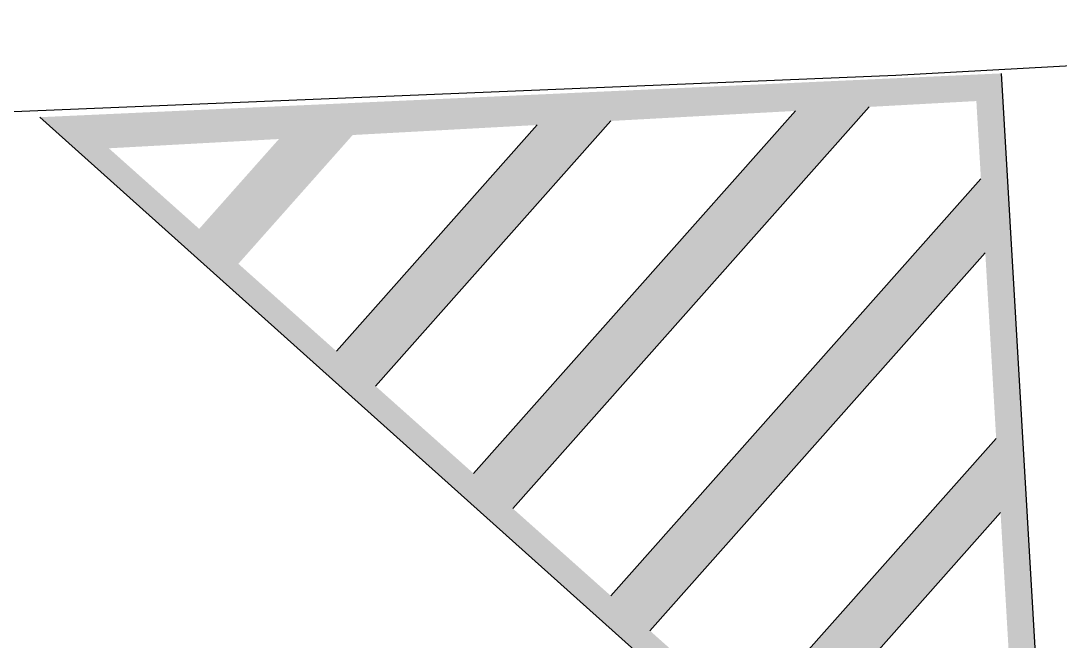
# Model space of a CAD drawing. Header units: millimetres. Extents: x 34038 to 35840, y 10511 to 10922.
# Drawn here: x 34951.268 to 34955.072, y 10790.236 to 10792.507 of the extents above; entities that cross this region are included whole.
import ezdxf

# ---------------------------------------------------------------- set-up
doc = ezdxf.new("R2010")
doc.units = ezdxf.units.MM
doc.layers.add('GUIA', color=7, linetype='Continuous')
doc.layers.add('PINTURA BRANCA', color=7, linetype='Continuous')

msp = doc.modelspace()

# ---------------------------------------------------------------- hatches: boundary and pattern name
at = {"layer": 'PINTURA BRANCA'}
h = msp.add_hatch(color=256, dxfattribs=at)
h.paths.add_polyline_path([(34954.1026, 10792.1772), (34952.9249, 10790.85), (34952.5664, 10791.1698), (34953.4276, 10792.1405)], flags=16)
h.paths.add_polyline_path([(34953.0684, 10790.7221), (34954.3726, 10792.1919), (34954.7649, 10792.2133), (34954.7816, 10791.929), (34953.4269, 10790.4023)], flags=16)
h.paths.add_polyline_path([(34953.5703, 10790.2743), (34954.7976, 10791.6574), (34954.8374, 10790.9784), (34953.9289, 10789.9545)], flags=16)
h.paths.add_polyline_path([(34954.0723, 10789.8266), (34954.8534, 10790.7068), (34954.8932, 10790.0278), (34954.4309, 10789.5068)], flags=16)
h.paths.add_polyline_path([(34954.5743, 10789.3788), (34954.9092, 10789.7562), (34954.9511, 10789.0428)], flags=16)
h.paths.add_polyline_path([(34951.338, 10792.1543), (34955.0606, 10788.8163), (34954.8552, 10792.3145)])
h.paths.add_polyline_path([(34953.1576, 10792.1257), (34952.4229, 10791.2978), (34952.0644, 10791.6176), (34952.4827, 10792.089)], flags=16)
h.paths.add_polyline_path([(34951.921, 10791.7455), (34952.2127, 10792.0743), (34951.5904, 10792.0404)], flags=16)
edge = h.paths.add_edge_path(flags=17)
edge.add_line((34951.8571, 10791.6736), (34951.8572, 10791.6736))

# ---------------------------------------------------------------- linework, layer by layer
at = {"layer": 'GUIA', "linetype": 'Continuous'}
msp.add_line((34910.2997, 10790.4862), (34954.4699, 10792.3087), dxfattribs=at)
at = {"layer": 'PINTURA BRANCA'}
for p, q in [((34954.4699, 10792.3087), (34958.1148, 10792.5073)), ((34954.8552, 10792.3145), (34955.0606, 10788.8163)), ((34953.0684, 10790.7221), (34954.3726, 10792.1919)), ((34951.338, 10792.1543), (34955.0606, 10788.8163)), ((34954.1026, 10792.1772), (34952.9249, 10790.85)), ((34953.1576, 10792.1257), (34952.4229, 10791.2978)), ((34952.5664, 10791.1698), (34953.4276, 10792.1405)), ((34954.7816, 10791.929), (34953.4269, 10790.4023)), ((34953.5703, 10790.2743), (34954.7976, 10791.6574)), ((34954.8374, 10790.9784), (34953.9289, 10789.9545)), ((34954.0723, 10789.8266), (34954.8534, 10790.7068))]:
    msp.add_line(p, q, dxfattribs=at)

doc.saveas('drawing.dxf')
